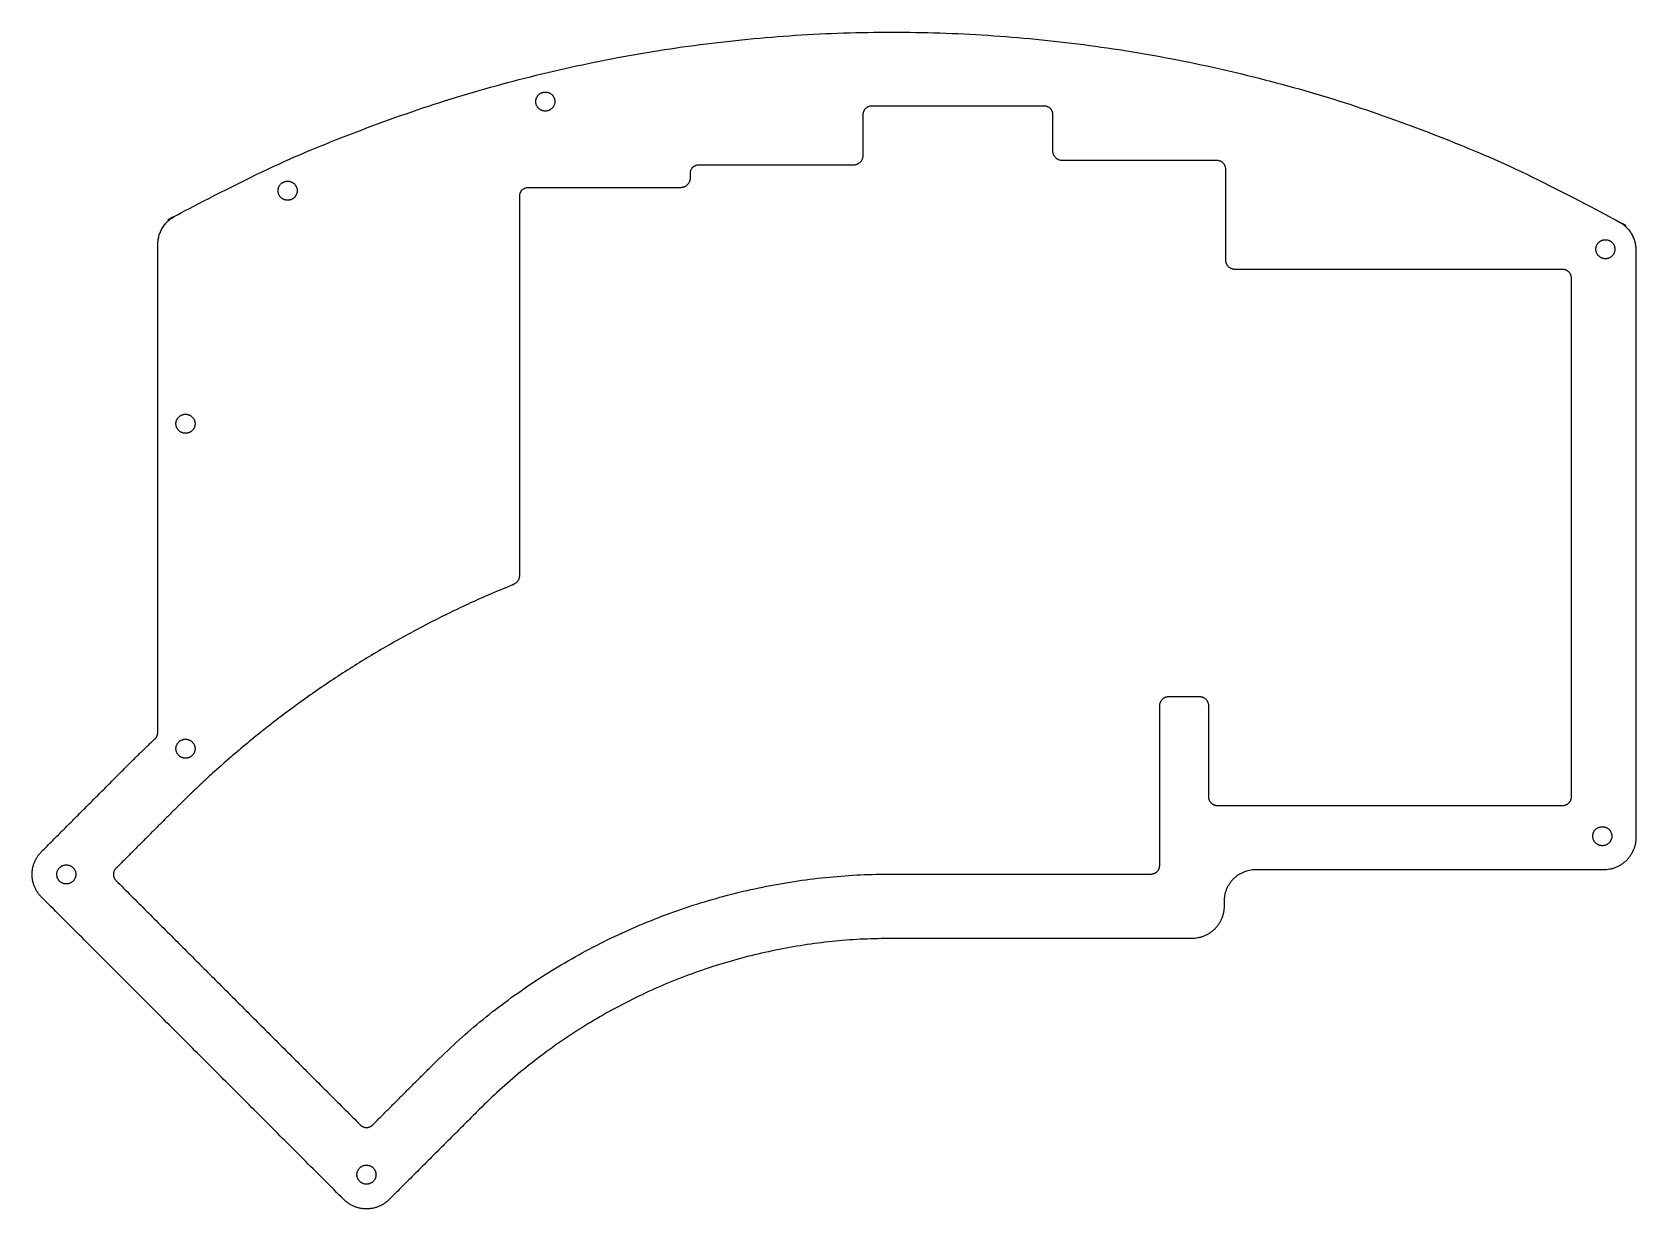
# Model space of a CAD drawing. Header units: millimetres. Extents: x -140 to 37, y -55 to 75.
import ezdxf

# ---------------------------------------------------------------- set-up
doc = ezdxf.new("R2010")
doc.units = ezdxf.units.MM
doc.header["$MEASUREMENT"] = 0
doc.layers.add('1mm', color=18, linetype='Continuous', true_color=0x000000)

msp = doc.modelspace()

# ---------------------------------------------------------------- linework, layer by layer
at = {"layer": '1mm'}
for points, weights, knots in [([(-126.28, 51.31), (-126.28, 53.41), (-124.43, 54.43), (-44.64, 98.27), (34.81, 53.79), (36.62, 52.77), (36.62, 50.69)], [1, 0.860681603951, 1, 0.874490934922, 1, 0.862708043012, 1], [0, 0, 0, 3.739326, 3.739326, 169.94948, 169.94948, 173.660851, 173.660851, 173.660851]), ([(-82.52, 67.07), (-82.52, 68.12), (-83.57, 68.12), (-84.62, 68.12), (-84.62, 67.07), (-84.62, 66.02), (-83.57, 66.02), (-82.52, 66.02), (-82.52, 67.07)], [1, 0.707106781187, 1, 0.707106781187, 1, 0.707106781187, 1, 0.707106781187, 1], [0, 0, 0, 1.727876, 1.727876, 3.455752, 3.455752, 5.183628, 5.183628, 6.911504, 6.911504, 6.911504]), ([(-82.52, 67.07), (-82.52, 68.12), (-83.57, 68.12), (-84.62, 68.12), (-84.62, 67.07), (-84.62, 66.02), (-83.57, 66.02), (-82.52, 66.02), (-82.52, 67.07)], [1, 0.707106781187, 1, 0.707106781187, 1, 0.707106781187, 1, 0.707106781187, 1], [0, 0, 0, 1.727876, 1.727876, 3.455752, 3.455752, 5.183628, 5.183628, 6.911504, 6.911504, 6.911504]), ([(-110.92, 57.25), (-110.92, 58.3), (-111.97, 58.3), (-113.02, 58.3), (-113.02, 57.25), (-113.02, 56.2), (-111.97, 56.2), (-110.92, 56.2), (-110.92, 57.25)], [1, 0.707106781187, 1, 0.707106781187, 1, 0.707106781187, 1, 0.707106781187, 1], [0, 0, 0, 1.727876, 1.727876, 3.455752, 3.455752, 5.183628, 5.183628, 6.911504, 6.911504, 6.911504]), ([(-110.92, 57.25), (-110.92, 58.3), (-111.97, 58.3), (-113.02, 58.3), (-113.02, 57.25), (-113.02, 56.2), (-111.97, 56.2), (-110.92, 56.2), (-110.92, 57.25)], [1, 0.707106781187, 1, 0.707106781187, 1, 0.707106781187, 1, 0.707106781187, 1], [0, 0, 0, 1.727876, 1.727876, 3.455752, 3.455752, 5.183628, 5.183628, 6.911504, 6.911504, 6.911504]), ([(34.31, 50.8), (34.31, 51.85), (33.26, 51.85), (32.21, 51.85), (32.21, 50.8), (32.21, 49.75), (33.26, 49.75), (34.31, 49.75), (34.31, 50.8)], [1, 0.707106781187, 1, 0.707106781187, 1, 0.707106781187, 1, 0.707106781187, 1], [0, 0, 0, 1.727876, 1.727876, 3.455752, 3.455752, 5.183628, 5.183628, 6.911504, 6.911504, 6.911504]), ([(-122.17, 31.57), (-122.17, 32.62), (-123.22, 32.62), (-124.28, 32.62), (-124.28, 31.57), (-124.28, 30.52), (-123.22, 30.52), (-122.17, 30.52), (-122.17, 31.57)], [1, 0.707106781187, 1, 0.707106781187, 1, 0.707106781187, 1, 0.707106781187, 1], [0, 0, 0, 1.727876, 1.727876, 3.455752, 3.455752, 5.183628, 5.183628, 6.911504, 6.911504, 6.911504]), ([(-122.17, 31.57), (-122.17, 32.62), (-123.22, 32.62), (-124.28, 32.62), (-124.28, 31.57), (-124.28, 30.52), (-123.22, 30.52), (-122.17, 30.52), (-122.17, 31.57)], [1, 0.707106781187, 1, 0.707106781187, 1, 0.707106781187, 1, 0.707106781187, 1], [0, 0, 0, 1.727876, 1.727876, 3.455752, 3.455752, 5.183628, 5.183628, 6.911504, 6.911504, 6.911504]), ([(-86.43, 14.83), (-86.43, 14.12), (-87.08, 13.86), (-105.7, 6.34), (-120.52, -7.19), (-122.38, -8.89), (-124.16, -10.67)], [1, 0.828943072151, 1, 0.984150614551, 1, 0.999744532467, 1], [466.45432, 466.45432, 466.45432, 467.641482, 467.641482, 507.379376, 507.379376, 512.417866, 512.417866, 512.417866]), ([(-129.18, -5.65), (-127.9, -4.37), (-126.57, -3.13), (-126.28, -2.85), (-126.28, -2.44)], [1, 0.999882890449, 1, 0.917914838016, 1], [463.587393, 463.587393, 463.587393, 467.212984, 467.212984, 468.028991, 468.028991, 468.028991]), ([(-122.17, -4.23), (-122.17, -3.18), (-123.22, -3.18), (-124.28, -3.18), (-124.28, -4.23), (-124.28, -5.28), (-123.22, -5.28), (-122.17, -5.28), (-122.17, -4.23)], [1, 0.707106781187, 1, 0.707106781187, 1, 0.707106781187, 1, 0.707106781187, 1], [0, 0, 0, 1.727876, 1.727876, 3.455752, 3.455752, 5.183628, 5.183628, 6.911504, 6.911504, 6.911504]), ([(-122.17, -4.23), (-122.17, -3.18), (-123.22, -3.18), (-124.28, -3.18), (-124.28, -4.23), (-124.28, -5.28), (-123.22, -5.28), (-122.17, -5.28), (-122.17, -4.23)], [1, 0.707106781187, 1, 0.707106781187, 1, 0.707106781187, 1, 0.707106781187, 1], [0, 0, 0, 1.727876, 1.727876, 3.455752, 3.455752, 5.183628, 5.183628, 6.911504, 6.911504, 6.911504]), ([(33.97, -13.87), (33.97, -12.82), (32.92, -12.82), (31.87, -12.82), (31.87, -13.87), (31.87, -14.92), (32.92, -14.92), (33.97, -14.92), (33.97, -13.87)], [1, 0.707106781187, 1, 0.707106781187, 1, 0.707106781187, 1, 0.707106781187, 1], [0, 0, 0, 1.727876, 1.727876, 3.455752, 3.455752, 5.183628, 5.183628, 6.911504, 6.911504, 6.911504]), ([(-135.31, -18.08), (-135.31, -17.03), (-136.36, -17.03), (-137.41, -17.03), (-137.41, -18.08), (-137.41, -19.13), (-136.36, -19.13), (-135.31, -19.13), (-135.31, -18.08)], [1, 0.707106781187, 1, 0.707106781187, 1, 0.707106781187, 1, 0.707106781187, 1], [0, 0, 0, 1.727876, 1.727876, 3.455752, 3.455752, 5.183628, 5.183628, 6.911504, 6.911504, 6.911504]), ([(-102.23, -51.16), (-102.23, -50.11), (-103.28, -50.11), (-104.33, -50.11), (-104.33, -51.16), (-104.33, -52.21), (-103.28, -52.21), (-102.23, -52.21), (-102.23, -51.16)], [1, 0.707106781187, 1, 0.707106781187, 1, 0.707106781187, 1, 0.707106781187, 1], [0, 0, 0, 1.727876, 1.727876, 3.455752, 3.455752, 5.183628, 5.183628, 6.911504, 6.911504, 6.911504])]:
    msp.add_rational_spline(points, weights, degree=2, knots=knots, dxfattribs=at)
for points, weights in [([(-47.62, 66.57), (-48.57, 66.57), (-48.57, 65.62)], [1, 0.707106781187, 1]), ([(-27.63, 65.62), (-27.63, 66.57), (-28.57, 66.57)], [1, 0.707106781187, 1]), ([(-48.57, 61.12), (-48.57, 60.07), (-49.62, 60.07)], [1, 0.707106781187, 1]), ([(-26.58, 60.57), (-27.63, 60.57), (-27.63, 61.62)], [1, 0.707106781187, 1]), ([(-8.58, 59.62), (-8.58, 60.57), (-9.53, 60.57)], [1, 0.707106781187, 1]), ([(-67.62, 58.62), (-67.62, 57.58), (-68.67, 57.58)], [1, 0.707106781187, 1]), ([(-66.67, 60.07), (-67.62, 60.07), (-67.62, 59.13)], [1, 0.707106781187, 1]), ([(-85.47, 57.58), (-86.43, 57.58), (-86.43, 56.63)], [1, 0.707106781187, 1]), ([(-7.53, 48.57), (-8.58, 48.57), (-8.58, 49.62)], [1, 0.707106781187, 1]), ([(29.52, 47.62), (29.52, 48.57), (28.57, 48.57)], [1, 0.707106781187, 1]), ([(-15.86, 0.48), (-15.86, 1.53), (-14.81, 1.53)], [1, 0.707106781187, 1]), ([(-11.52, 1.53), (-10.48, 1.53), (-10.48, 0.48)], [1, 0.707106781187, 1]), ([(-10.48, -9.53), (-10.48, -10.48), (-9.53, -10.48)], [1, 0.707106781187, 1]), ([(28.57, -10.48), (29.52, -10.48), (29.52, -9.53)], [1, 0.707106781187, 1]), ([(36.62, -14.03), (36.62, -17.58), (33.07, -17.58)], [1, 0.707106781187, 1]), ([(-139.09, -20.59), (-141.61, -18.08), (-139.09, -15.57)], [1, 0.707106781187, 1]), ([(-130.89, -17.41), (-131.56, -18.08), (-130.89, -18.75)], [1, 0.707106781187, 1]), ([(-16.81, -18.04), (-15.86, -18.04), (-15.86, -17.09)], [1, 0.707106781187, 1]), ([(-5.31, -17.58), (-8.76, -17.58), (-8.76, -21.03)], [1, 0.707106781187, 1]), ([(-95.87, -38.96), (-74.96, -18.04), (-45.39, -18.04)], [1, 0.923879532511, 1]), ([(-8.76, -21.59), (-8.76, -25.14), (-12.31, -25.14)], [1, 0.707106781187, 1]), ([(-45.39, -25.14), (-72.02, -25.14), (-90.85, -43.98)], [1, 0.923879532511, 1]), ([(-103.95, -45.69), (-103.28, -46.36), (-102.61, -45.69)], [1, 0.707106781187, 1]), ([(-100.77, -53.89), (-103.28, -56.41), (-105.79, -53.89)], [1, 0.707106781187, 1])]:
    msp.add_rational_spline(points, weights, degree=2, dxfattribs=at)
for points in [[(-48.57, 65.62), (-48.57, 63.37), (-48.57, 61.12)], [(-28.57, 66.57), (-38.1, 66.57), (-47.62, 66.57)], [(-27.63, 61.62), (-27.63, 63.62), (-27.63, 65.62)], [(-9.53, 60.57), (-18.05, 60.57), (-26.58, 60.57)], [(-67.62, 59.13), (-67.62, 58.88), (-67.62, 58.62)], [(-49.62, 60.07), (-58.15, 60.07), (-66.67, 60.07)], [(-8.58, 49.62), (-8.58, 54.62), (-8.58, 59.62)], [(-86.43, 56.63), (-86.43, 35.73), (-86.43, 14.83)], [(-68.67, 57.58), (-77.07, 57.58), (-85.47, 57.58)], [(-126.28, -2.44), (-126.28, 24.44), (-126.28, 51.31)], [(36.62, 50.69), (36.62, 18.33), (36.62, -14.03)], [(28.57, 48.57), (10.53, 48.57), (-7.53, 48.57)], [(29.52, -9.53), (29.52, 19.05), (29.52, 47.62)], [(-15.86, -17.09), (-15.86, -8.31), (-15.86, 0.48)], [(-14.81, 1.53), (-13.17, 1.53), (-11.52, 1.53)], [(-10.48, 0.48), (-10.48, -4.53), (-10.48, -9.53)], [(-139.09, -15.57), (-134.14, -10.61), (-129.18, -5.65)], [(-9.53, -10.48), (9.52, -10.48), (28.57, -10.48)], [(-124.16, -10.67), (-127.52, -14.04), (-130.89, -17.41)], [(33.07, -17.58), (13.88, -17.58), (-5.31, -17.58)], [(-130.89, -18.75), (-117.42, -32.22), (-103.95, -45.69)], [(-45.39, -18.04), (-31.1, -18.04), (-16.81, -18.04)], [(-105.79, -53.89), (-122.44, -37.24), (-139.09, -20.59)], [(-8.76, -21.03), (-8.76, -21.31), (-8.76, -21.59)], [(-12.31, -25.14), (-28.85, -25.14), (-45.39, -25.14)], [(-102.61, -45.69), (-99.24, -42.32), (-95.87, -38.96)], [(-90.85, -43.98), (-95.81, -48.94), (-100.77, -53.89)]]:
    msp.add_open_spline(points, degree=2, dxfattribs=at)

doc.saveas('drawing.dxf')
